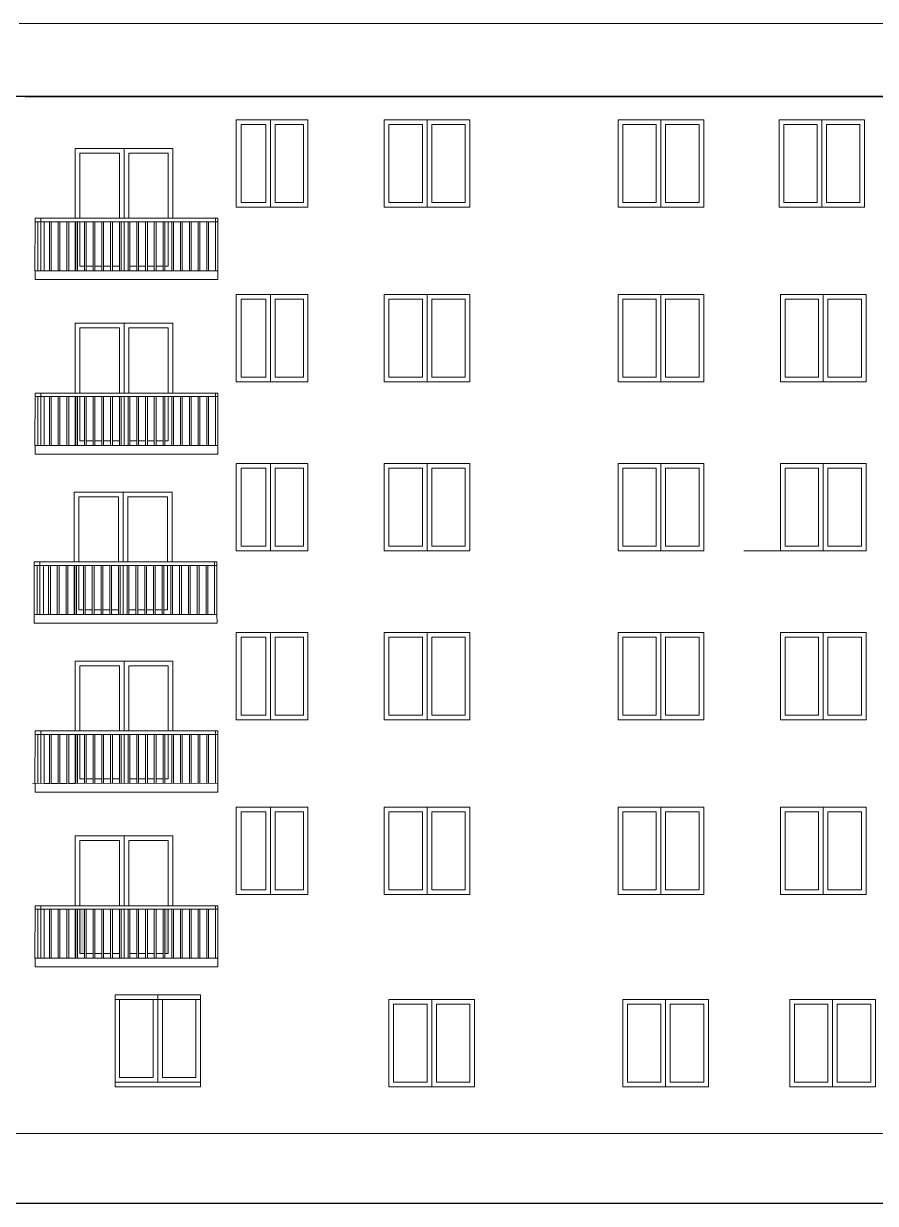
# Model space of a CAD drawing. Header units: millimetres. Extents: x -689206 to 4969298, y -1019800 to 703299.
# Drawn here: x 364237 to 378865, y -461668 to -441416 of the extents above; entities that cross this region are included whole.
import ezdxf

# ---------------------------------------------------------------- set-up
doc = ezdxf.new("R2010")
doc.units = ezdxf.units.MM
doc.layers.add('РАЗМЕРЫ', color=7, linetype='Continuous', lineweight=9)
doc.layers.add('фасад1', color=7, linetype='Continuous')

msp = doc.modelspace()

# ---------------------------------------------------------------- hatches: boundary and pattern name
at = {"layer": 'РАЗМЕРЫ', "lineweight": 30, "ltscale": 35, "true_color": 0xc7c8ca}
h = msp.add_hatch(color=9, dxfattribs=at)
h.dxf.hatch_style = 1
h.paths.add_polyline_path([(365282.3, -456618), (365202.3, -456617.9), (365202.3, -457377.8), (365282.3, -457377.8)])
h = msp.add_hatch(color=9, dxfattribs=at)
h.dxf.hatch_style = 1
h.paths.add_polyline_path([(366722.3, -456618.2), (366662.3, -456618.2), (366662.3, -457377.8), (366722.3, -457377.8)])

# ---------------------------------------------------------------- linework, layer by layer
at = {"layer": 'РАЗМЕРЫ', "lineweight": 5, "ltscale": 35}
msp.add_line((364160.6, -441416.1), (381935.8, -441416.1), dxfattribs=at)
at = {"layer": 'РАЗМЕРЫ', "lineweight": 30, "ltscale": 35}
for p, q in [((382395.8, -442667.8), (363753.8, -442667.8)), ((364263.8, -442667.8), (382395.8, -442667.8)), ((392845.8, -461667.8), (354523.8, -461667.8))]:
    msp.add_line(p, q, dxfattribs=at)
at = {"layer": 'РАЗМЕРЫ', "lineweight": 15, "ltscale": 35}
for p, q in [((367885.6, -443067.8), (367885.6, -444567.8)), ((369115.6, -443067.8), (367885.6, -443067.8)), ((367885.6, -443067.8), (367885.6, -444567.8)), ((369115.6, -443067.8), (367885.6, -443067.8)), ((369115.6, -443067.8), (367945.6, -443067.8)), ((369115.6, -443067.8), (367945.6, -443067.8)), ((369115.6, -443067.8), (367945.6, -443067.8)), ((369115.6, -443067.8), (367945.6, -443067.8)), ((368530.6, -443067.8), (368450.6, -443067.8)), ((368530.6, -443067.8), (368450.6, -443067.8)), ((368476.5, -444567.8), (368476.5, -443067.8)), ((368530.6, -443067.8), (368610.6, -443067.8)), ((368530.6, -443067.8), (368610.6, -443067.8)), ((369115.6, -444567.8), (369115.6, -443067.8)), ((369115.6, -444567.8), (369115.6, -443067.8)), ((369115.6, -443067.8), (369115.6, -444567.8)), ((369115.6, -444567.8), (369115.6, -443067.8)), ((369115.6, -444567.8), (369115.6, -443067.8)), ((369115.6, -443067.8), (369115.6, -444567.8)), ((370431.1, -443067.8), (370431.1, -444567.8)), ((370431.1, -443067.8), (371901.1, -443067.8)), ((370431.1, -443067.8), (370431.1, -444567.8)), ((371901.1, -443067.8), (370431.1, -443067.8)), ((370431.1, -443067.8), (370431.1, -444567.8)), ((371901.1, -443067.8), (370431.1, -443067.8)), ((371166.1, -444567.8), (371166.1, -443067.8)), ((371901.1, -443067.8), (371901.1, -444567.8)), ((371901.1, -443067.8), (371901.1, -444567.8)), ((371901.1, -443067.8), (371901.1, -444567.8)), ((374447.2, -443067.8), (374447.2, -444567.8)), ((375917.2, -443067.8), (374447.2, -443067.8)), ((374447.2, -443067.8), (374447.2, -444567.8)), ((375917.2, -443067.8), (374447.2, -443067.8)), ((374447.2, -443067.8), (374447.2, -444567.8)), ((375917.2, -443067.8), (374447.2, -443067.8)), ((375182.2, -444567.8), (375182.2, -443067.8)), ((375917.2, -444567.8), (375917.2, -443067.8)), ((375917.2, -443067.8), (375917.2, -444567.8)), ((375917.2, -443067.8), (375917.2, -444567.8)), ((377210.1, -443067.8), (377210.1, -444567.8)), ((378680.1, -443067.8), (377210.1, -443067.8)), ((377210.1, -443067.8), (377210.1, -444567.8)), ((378680.1, -443067.8), (377210.1, -443067.8)), ((377210.1, -443067.8), (377210.1, -444567.8)), ((378680.1, -443067.8), (377210.1, -443067.8)), ((377945.1, -444567.8), (377945.1, -443067.8)), ((378680.1, -444567.8), (378680.1, -443067.8)), ((378680.1, -443067.8), (378680.1, -444567.8)), ((378680.1, -443067.8), (378680.1, -444567.8)), ((368396.5, -443147.8), (367971.5, -443147.8)), ((367971.5, -443147.8), (367971.5, -444487.8)), ((368396.5, -443147.8), (368396.5, -444487.8)), ((369042.4, -443147.8), (368556.5, -443147.8)), ((368556.5, -443147.8), (368556.5, -444487.8)), ((369042.4, -444487.8), (369042.4, -443147.8)), ((370511.1, -444487.8), (370511.1, -443147.8)), ((370511.1, -443147.8), (371086.1, -443147.8)), ((371086.1, -443147.8), (371086.1, -444487.8)), ((371246.1, -443147.8), (371821.1, -443147.8)), ((371246.1, -444487.8), (371246.1, -443147.8)), ((371821.1, -443147.8), (371821.1, -444487.8)), ((374527.2, -444487.8), (374527.2, -443147.8)), ((374527.2, -443147.8), (375102.2, -443147.8)), ((375102.2, -443147.8), (375102.2, -444487.8)), ((375262.2, -443147.8), (375837.2, -443147.8)), ((375262.2, -444487.8), (375262.2, -443147.8)), ((375837.2, -443147.8), (375837.2, -444487.8)), ((377290.1, -444487.8), (377290.1, -443147.8)), ((377290.1, -443147.8), (377865.1, -443147.8)), ((377865.1, -443147.8), (377865.1, -444487.8)), ((378025.1, -443147.8), (378600.1, -443147.8)), ((378025.1, -444487.8), (378025.1, -443147.8)), ((378600.1, -443147.8), (378600.1, -444487.8)), ((367971.5, -444487.8), (368396.5, -444487.8)), ((368556.5, -444487.8), (369042.4, -444487.8)), ((371086.1, -444487.8), (370511.1, -444487.8)), ((371821.1, -444487.8), (371246.1, -444487.8)), ((375102.2, -444487.8), (374527.2, -444487.8)), ((375837.2, -444487.8), (375262.2, -444487.8)), ((377865.1, -444487.8), (377290.1, -444487.8)), ((378600.1, -444487.8), (378025.1, -444487.8)), ((367885.6, -444567.8), (369115.6, -444567.8)), ((367885.6, -444567.8), (369115.6, -444567.8)), ((367945.6, -444567.8), (369115.6, -444567.8)), ((369115.6, -444567.8), (367945.6, -444567.8)), ((367945.6, -444567.8), (369115.6, -444567.8)), ((369115.6, -444567.8), (367945.6, -444567.8)), ((371901.1, -444567.8), (370431.1, -444567.8)), ((371901.1, -444567.8), (370431.1, -444567.8)), ((371901.1, -444567.8), (370431.1, -444567.8)), ((370431.1, -444567.8), (370511.1, -444567.8)), ((374447.2, -444567.8), (375917.2, -444567.8)), ((375917.2, -444567.8), (374447.2, -444567.8)), ((375917.2, -444567.8), (374447.2, -444567.8)), ((374447.2, -444567.8), (374527.2, -444567.8)), ((377210.1, -444567.8), (378680.1, -444567.8)), ((378680.1, -444567.8), (377210.1, -444567.8)), ((378680.1, -444567.8), (377210.1, -444567.8)), ((377210.1, -444567.8), (377290.1, -444567.8)), ((364433.3, -444757.8), (364432.9, -445657.8)), ((364592.3, -444817.8), (364433.3, -444817.8)), ((364484.1, -444817.8), (364483.7, -445657.9)), ((367573.3, -444757.9), (367572.9, -445659.2)), ((367885.6, -446067.8), (367885.6, -447567.8)), ((369115.6, -446067.8), (367885.6, -446067.8)), ((367885.6, -446067.8), (367885.6, -447567.8)), ((369115.6, -446067.8), (367885.6, -446067.8)), ((369115.6, -446067.8), (367945.6, -446067.8)), ((369115.6, -446067.8), (367945.6, -446067.8)), ((369115.6, -446067.8), (367945.6, -446067.8)), ((369115.6, -446067.8), (367945.6, -446067.8)), ((368530.6, -446067.8), (368450.6, -446067.8)), ((368530.6, -446067.8), (368450.6, -446067.8)), ((368476.5, -447567.8), (368476.5, -446067.8)), ((368530.6, -446067.8), (368610.6, -446067.8)), ((368530.6, -446067.8), (368610.6, -446067.8)), ((369115.6, -447567.8), (369115.6, -446067.8)), ((369115.6, -447567.8), (369115.6, -446067.8)), ((369115.6, -446067.8), (369115.6, -447567.8)), ((369115.6, -447567.8), (369115.6, -446067.8)), ((369115.6, -447567.8), (369115.6, -446067.8)), ((369115.6, -446067.8), (369115.6, -447567.8)), ((370431.1, -446067.8), (370431.1, -447567.8)), ((370431.1, -446067.8), (371901.1, -446067.8)), ((370431.1, -446067.8), (370431.1, -447567.8)), ((371901.1, -446067.8), (370431.1, -446067.8)), ((370431.1, -446067.8), (370431.1, -447567.8)), ((371901.1, -446067.8), (370431.1, -446067.8)), ((371166.1, -447567.8), (371166.1, -446067.8)), ((371901.1, -446067.8), (371901.1, -447567.8)), ((371901.1, -446067.8), (371901.1, -447567.8)), ((371901.1, -446067.8), (371901.1, -447567.8)), ((374447.2, -446067.8), (374447.2, -447567.8)), ((375917.2, -446067.8), (374447.2, -446067.8)), ((374447.2, -446067.8), (374447.2, -447567.8)), ((375917.2, -446067.8), (374447.2, -446067.8)), ((374447.2, -446067.8), (374447.2, -447567.8)), ((375917.2, -446067.8), (374447.2, -446067.8)), ((375182.2, -447567.8), (375182.2, -446067.8)), ((375917.2, -447567.8), (375917.2, -446067.8)), ((375917.2, -446067.8), (375917.2, -447567.8)), ((375917.2, -446067.8), (375917.2, -447567.8)), ((377233.2, -446067.8), (377233.2, -447567.8)), ((378703.2, -446067.8), (377233.2, -446067.8)), ((377233.2, -446067.8), (377233.2, -447567.8)), ((378703.2, -446067.8), (377233.2, -446067.8)), ((377233.2, -446067.8), (377233.2, -447567.8)), ((378703.2, -446067.8), (377233.2, -446067.8)), ((377968.2, -447567.8), (377968.2, -446067.8)), ((378703.2, -447567.8), (378703.2, -446067.8)), ((378703.2, -446067.8), (378703.2, -447567.8)), ((378703.2, -446067.8), (378703.2, -447567.8)), ((368396.5, -446147.8), (367971.5, -446147.8)), ((367971.5, -446147.8), (367971.5, -447487.8)), ((368396.5, -446147.8), (368396.5, -447487.8)), ((369042.4, -446147.8), (368556.5, -446147.8)), ((368556.5, -446147.8), (368556.5, -447487.8)), ((369042.4, -447487.8), (369042.4, -446147.8)), ((370511.1, -447487.8), (370511.1, -446147.8)), ((370511.1, -446147.8), (371086.1, -446147.8)), ((371086.1, -446147.8), (371086.1, -447487.8)), ((371246.1, -446147.8), (371821.1, -446147.8)), ((371246.1, -447487.8), (371246.1, -446147.8)), ((371821.1, -446147.8), (371821.1, -447487.8)), ((374527.2, -447487.8), (374527.2, -446147.8)), ((374527.2, -446147.8), (375102.2, -446147.8)), ((375102.2, -446147.8), (375102.2, -447487.8)), ((375262.2, -446147.8), (375837.2, -446147.8)), ((375262.2, -447487.8), (375262.2, -446147.8)), ((375837.2, -446147.8), (375837.2, -447487.8)), ((377313.2, -447487.8), (377313.2, -446147.8)), ((377313.2, -446147.8), (377888.2, -446147.8)), ((377888.2, -446147.8), (377888.2, -447487.8)), ((378048.2, -446147.8), (378623.2, -446147.8)), ((378048.2, -447487.8), (378048.2, -446147.8)), ((378623.2, -446147.8), (378623.2, -447487.8)), ((367971.5, -447487.8), (368396.5, -447487.8)), ((368556.5, -447487.8), (369042.4, -447487.8)), ((371086.1, -447487.8), (370511.1, -447487.8)), ((371821.1, -447487.8), (371246.1, -447487.8)), ((375102.2, -447487.8), (374527.2, -447487.8)), ((375837.2, -447487.8), (375262.2, -447487.8)), ((377888.2, -447487.8), (377313.2, -447487.8)), ((378623.2, -447487.8), (378048.2, -447487.8)), ((364433.3, -447757.8), (364432.9, -448657.8)), ((367573.3, -447757.9), (367572.9, -448659.2)), ((367885.6, -447567.8), (369115.6, -447567.8)), ((367885.6, -447567.8), (369115.6, -447567.8)), ((367945.6, -447567.8), (369115.6, -447567.8)), ((369115.6, -447567.8), (367945.6, -447567.8)), ((367945.6, -447567.8), (369115.6, -447567.8)), ((369115.6, -447567.8), (367945.6, -447567.8)), ((371901.1, -447567.8), (370431.1, -447567.8)), ((371901.1, -447567.8), (370431.1, -447567.8)), ((371901.1, -447567.8), (370431.1, -447567.8)), ((370431.1, -447567.8), (370511.1, -447567.8)), ((374447.2, -447567.8), (375917.2, -447567.8)), ((375917.2, -447567.8), (374447.2, -447567.8)), ((375917.2, -447567.8), (374447.2, -447567.8)), ((374447.2, -447567.8), (374527.2, -447567.8)), ((377233.2, -447567.8), (378703.2, -447567.8)), ((378703.2, -447567.8), (377233.2, -447567.8)), ((378703.2, -447567.8), (377233.2, -447567.8)), ((377233.2, -447567.8), (377313.2, -447567.8)), ((364592.3, -447817.8), (364433.3, -447817.8)), ((364484.1, -447817.8), (364483.7, -448657.9)), ((367885.6, -448967.8), (367885.6, -450467.8)), ((369115.6, -448967.8), (367885.6, -448967.8)), ((367885.6, -448967.8), (367885.6, -450467.8)), ((369115.6, -448967.8), (367885.6, -448967.8)), ((369115.6, -448967.8), (367945.6, -448967.8)), ((369115.6, -448967.8), (367945.6, -448967.8)), ((369115.6, -448967.8), (367945.6, -448967.8)), ((369115.6, -448967.8), (367945.6, -448967.8)), ((368530.6, -448967.8), (368450.6, -448967.8)), ((368530.6, -448967.8), (368450.6, -448967.8)), ((368476.5, -450467.8), (368476.5, -448967.8)), ((368530.6, -448967.8), (368610.6, -448967.8)), ((368530.6, -448967.8), (368610.6, -448967.8)), ((369115.6, -450467.8), (369115.6, -448967.8)), ((369115.6, -450467.8), (369115.6, -448967.8)), ((369115.6, -448967.8), (369115.6, -450467.8)), ((369115.6, -450467.8), (369115.6, -448967.8)), ((369115.6, -450467.8), (369115.6, -448967.8)), ((369115.6, -448967.8), (369115.6, -450467.8)), ((370431.1, -448967.8), (370431.1, -450467.8)), ((370431.1, -448967.8), (371901.1, -448967.8)), ((370431.1, -448967.8), (370431.1, -450467.8)), ((371901.1, -448967.8), (370431.1, -448967.8)), ((370431.1, -448967.8), (370431.1, -450467.8)), ((371901.1, -448967.8), (370431.1, -448967.8)), ((371166.1, -450467.8), (371166.1, -448967.8)), ((371901.1, -448967.8), (371901.1, -450467.8)), ((371901.1, -448967.8), (371901.1, -450467.8)), ((371901.1, -448967.8), (371901.1, -450467.8)), ((374447.2, -448967.8), (374447.2, -450467.8)), ((375917.2, -448967.8), (374447.2, -448967.8)), ((374447.2, -448967.8), (374447.2, -450467.8)), ((375917.2, -448967.8), (374447.2, -448967.8)), ((374447.2, -448967.8), (374447.2, -450467.8)), ((375917.2, -448967.8), (374447.2, -448967.8)), ((375182.2, -450467.8), (375182.2, -448967.8)), ((375917.2, -450467.8), (375917.2, -448967.8)), ((375917.2, -448967.8), (375917.2, -450467.8)), ((375917.2, -448967.8), (375917.2, -450467.8)), ((377233.2, -448967.8), (377233.2, -450467.8)), ((378703.2, -448967.8), (377233.2, -448967.8)), ((377233.2, -448967.8), (377233.2, -450467.8)), ((378703.2, -448967.8), (377233.2, -448967.8)), ((377233.2, -448967.8), (377233.2, -450467.8)), ((378703.2, -448967.8), (377233.2, -448967.8)), ((377968.2, -450467.8), (377968.2, -448967.8)), ((378703.2, -450467.8), (378703.2, -448967.8)), ((378703.2, -448967.8), (378703.2, -450467.8)), ((378703.2, -448967.8), (378703.2, -450467.8)), ((368396.5, -449047.8), (367971.5, -449047.8)), ((367971.5, -449047.8), (367971.5, -450387.8)), ((368396.5, -449047.8), (368396.5, -450387.8)), ((369042.4, -449047.8), (368556.5, -449047.8)), ((368556.5, -449047.8), (368556.5, -450387.8)), ((369042.4, -450387.8), (369042.4, -449047.8)), ((370511.1, -450387.8), (370511.1, -449047.8)), ((370511.1, -449047.8), (371086.1, -449047.8)), ((371086.1, -449047.8), (371086.1, -450387.8)), ((371246.1, -449047.8), (371821.1, -449047.8)), ((371246.1, -450387.8), (371246.1, -449047.8)), ((371821.1, -449047.8), (371821.1, -450387.8)), ((374527.2, -450387.8), (374527.2, -449047.8)), ((374527.2, -449047.8), (375102.2, -449047.8)), ((375102.2, -449047.8), (375102.2, -450387.8)), ((375262.2, -449047.8), (375837.2, -449047.8)), ((375262.2, -450387.8), (375262.2, -449047.8)), ((375837.2, -449047.8), (375837.2, -450387.8)), ((377313.2, -450387.8), (377313.2, -449047.8)), ((377313.2, -449047.8), (377888.2, -449047.8)), ((377888.2, -449047.8), (377888.2, -450387.8)), ((378048.2, -449047.8), (378623.2, -449047.8)), ((378048.2, -450387.8), (378048.2, -449047.8)), ((378623.2, -449047.8), (378623.2, -450387.8)), ((367971.5, -450387.8), (368396.5, -450387.8)), ((368556.5, -450387.8), (369042.4, -450387.8)), ((371086.1, -450387.8), (370511.1, -450387.8)), ((371821.1, -450387.8), (371246.1, -450387.8)), ((375102.2, -450387.8), (374527.2, -450387.8)), ((375837.2, -450387.8), (375262.2, -450387.8)), ((377888.2, -450387.8), (377313.2, -450387.8)), ((378623.2, -450387.8), (378048.2, -450387.8)), ((367885.6, -450467.8), (369115.6, -450467.8)), ((367885.6, -450467.8), (369115.6, -450467.8)), ((367945.6, -450467.8), (369115.6, -450467.8)), ((369115.6, -450467.8), (367945.6, -450467.8)), ((367945.6, -450467.8), (369115.6, -450467.8)), ((369115.6, -450467.8), (367945.6, -450467.8)), ((371901.1, -450467.8), (370431.1, -450467.8)), ((371901.1, -450467.8), (370431.1, -450467.8)), ((371901.1, -450467.8), (370431.1, -450467.8)), ((370431.1, -450467.8), (370511.1, -450467.8)), ((374447.2, -450467.8), (375917.2, -450467.8)), ((375917.2, -450467.8), (374447.2, -450467.8)), ((375917.2, -450467.8), (374447.2, -450467.8)), ((374447.2, -450467.8), (374527.2, -450467.8)), ((377233.2, -450467.8), (378703.2, -450467.8)), ((378703.2, -450467.8), (377233.2, -450467.8)), ((378703.2, -450467.8), (377233.2, -450467.8)), ((377233.2, -450467.8), (377313.2, -450467.8)), ((364417.6, -450657.8), (364417.2, -451557.8)), ((364576.6, -450717.8), (364417.6, -450717.8)), ((364468.4, -450717.8), (364468.1, -451557.9)), ((367557.6, -450657.9), (367557.2, -451559.2)), ((367885.6, -451867.8), (367885.6, -453367.8)), ((369115.6, -451867.8), (367885.6, -451867.8)), ((367885.6, -451867.8), (367885.6, -453367.8)), ((369115.6, -451867.8), (367885.6, -451867.8)), ((369115.6, -451867.8), (367945.6, -451867.8)), ((369115.6, -451867.8), (367945.6, -451867.8)), ((369115.6, -451867.8), (367945.6, -451867.8)), ((369115.6, -451867.8), (367945.6, -451867.8)), ((368396.5, -451947.8), (367971.5, -451947.8)), ((367971.5, -451947.8), (367971.5, -453287.8)), ((368396.5, -451947.8), (368396.5, -453287.8)), ((368530.6, -451867.8), (368450.6, -451867.8)), ((368530.6, -451867.8), (368450.6, -451867.8)), ((368476.5, -453367.8), (368476.5, -451867.8)), ((368530.6, -451867.8), (368610.6, -451867.8)), ((368530.6, -451867.8), (368610.6, -451867.8)), ((369042.4, -451947.8), (368556.5, -451947.8)), ((368556.5, -451947.8), (368556.5, -453287.8)), ((369042.4, -453287.8), (369042.4, -451947.8)), ((369115.6, -453367.8), (369115.6, -451867.8)), ((369115.6, -453367.8), (369115.6, -451867.8)), ((369115.6, -451867.8), (369115.6, -453367.8)), ((369115.6, -453367.8), (369115.6, -451867.8)), ((369115.6, -453367.8), (369115.6, -451867.8)), ((369115.6, -451867.8), (369115.6, -453367.8)), ((370431.1, -451867.8), (370431.1, -453367.8)), ((370431.1, -451867.8), (371901.1, -451867.8)), ((370431.1, -451867.8), (370431.1, -453367.8)), ((371901.1, -451867.8), (370431.1, -451867.8)), ((370431.1, -451867.8), (370431.1, -453367.8)), ((371901.1, -451867.8), (370431.1, -451867.8)), ((370511.1, -453287.8), (370511.1, -451947.8)), ((370511.1, -451947.8), (371086.1, -451947.8)), ((371086.1, -451947.8), (371086.1, -453287.8)), ((371166.1, -453367.8), (371166.1, -451867.8)), ((371246.1, -451947.8), (371821.1, -451947.8)), ((371246.1, -453287.8), (371246.1, -451947.8)), ((371821.1, -451947.8), (371821.1, -453287.8)), ((371901.1, -451867.8), (371901.1, -453367.8)), ((371901.1, -451867.8), (371901.1, -453367.8)), ((371901.1, -451867.8), (371901.1, -453367.8)), ((374447.2, -451867.8), (374447.2, -453367.8)), ((375917.2, -451867.8), (374447.2, -451867.8)), ((374447.2, -451867.8), (374447.2, -453367.8)), ((375917.2, -451867.8), (374447.2, -451867.8)), ((374447.2, -451867.8), (374447.2, -453367.8)), ((375917.2, -451867.8), (374447.2, -451867.8)), ((374527.2, -453287.8), (374527.2, -451947.8)), ((374527.2, -451947.8), (375102.2, -451947.8)), ((375102.2, -451947.8), (375102.2, -453287.8)), ((375182.2, -453367.8), (375182.2, -451867.8)), ((375262.2, -451947.8), (375837.2, -451947.8)), ((375262.2, -453287.8), (375262.2, -451947.8)), ((375837.2, -451947.8), (375837.2, -453287.8)), ((375917.2, -453367.8), (375917.2, -451867.8)), ((375917.2, -451867.8), (375917.2, -453367.8)), ((375917.2, -451867.8), (375917.2, -453367.8)), ((377233.2, -451867.8), (377233.2, -453367.8)), ((378703.2, -451867.8), (377233.2, -451867.8)), ((377233.2, -451867.8), (377233.2, -453367.8)), ((378703.2, -451867.8), (377233.2, -451867.8)), ((377233.2, -451867.8), (377233.2, -453367.8)), ((378703.2, -451867.8), (377233.2, -451867.8)), ((377313.2, -453287.8), (377313.2, -451947.8)), ((377313.2, -451947.8), (377888.2, -451947.8)), ((377888.2, -451947.8), (377888.2, -453287.8)), ((377968.2, -453367.8), (377968.2, -451867.8)), ((378048.2, -451947.8), (378623.2, -451947.8)), ((378048.2, -453287.8), (378048.2, -451947.8)), ((378623.2, -451947.8), (378623.2, -453287.8)), ((378703.2, -453367.8), (378703.2, -451867.8)), ((378703.2, -451867.8), (378703.2, -453367.8)), ((378703.2, -451867.8), (378703.2, -453367.8)), ((367885.6, -453367.8), (369115.6, -453367.8)), ((367885.6, -453367.8), (369115.6, -453367.8)), ((367945.6, -453367.8), (369115.6, -453367.8)), ((369115.6, -453367.8), (367945.6, -453367.8)), ((367945.6, -453367.8), (369115.6, -453367.8)), ((369115.6, -453367.8), (367945.6, -453367.8)), ((367971.5, -453287.8), (368396.5, -453287.8)), ((368556.5, -453287.8), (369042.4, -453287.8)), ((371901.1, -453367.8), (370431.1, -453367.8)), ((371901.1, -453367.8), (370431.1, -453367.8)), ((371901.1, -453367.8), (370431.1, -453367.8)), ((370431.1, -453367.8), (370511.1, -453367.8)), ((371086.1, -453287.8), (370511.1, -453287.8)), ((371821.1, -453287.8), (371246.1, -453287.8)), ((374447.2, -453367.8), (375917.2, -453367.8)), ((375917.2, -453367.8), (374447.2, -453367.8)), ((375917.2, -453367.8), (374447.2, -453367.8)), ((374447.2, -453367.8), (374527.2, -453367.8)), ((375102.2, -453287.8), (374527.2, -453287.8)), ((375837.2, -453287.8), (375262.2, -453287.8)), ((377233.2, -453367.8), (378703.2, -453367.8)), ((378703.2, -453367.8), (377233.2, -453367.8)), ((378703.2, -453367.8), (377233.2, -453367.8)), ((377233.2, -453367.8), (377313.2, -453367.8)), ((377888.2, -453287.8), (377313.2, -453287.8)), ((378623.2, -453287.8), (378048.2, -453287.8)), ((364433.3, -453557.8), (364432.9, -454457.8)), ((364592.3, -453617.8), (364433.3, -453617.8)), ((364484.1, -453617.8), (364483.7, -454457.9)), ((367573.3, -453557.9), (367572.9, -454459.2)), ((367885.6, -454867.8), (367885.6, -456367.8)), ((369115.6, -454867.8), (367885.6, -454867.8)), ((369115.6, -454867.8), (367945.6, -454867.8)), ((369115.6, -454867.8), (367945.6, -454867.8)), ((368396.5, -454947.8), (367971.5, -454947.8)), ((367971.5, -454947.8), (367971.5, -456287.8)), ((368396.5, -454947.8), (368396.5, -456287.8)), ((368530.6, -454867.8), (368450.6, -454867.8)), ((368476.5, -456367.8), (368476.5, -454867.8)), ((368530.6, -454867.8), (368610.6, -454867.8)), ((369042.4, -454947.8), (368556.5, -454947.8)), ((368556.5, -454947.8), (368556.5, -456287.8)), ((369042.4, -456287.8), (369042.4, -454947.8)), ((369115.6, -456367.8), (369115.6, -454867.8)), ((369115.6, -456367.8), (369115.6, -454867.8)), ((369115.6, -454867.8), (369115.6, -456367.8)), ((370431.1, -454867.8), (370431.1, -456367.8)), ((370431.1, -454867.8), (371901.1, -454867.8)), ((370431.1, -454867.8), (370431.1, -456367.8)), ((371901.1, -454867.8), (370431.1, -454867.8)), ((370431.1, -454867.8), (370431.1, -456367.8)), ((371901.1, -454867.8), (370431.1, -454867.8)), ((370511.1, -456287.8), (370511.1, -454947.8)), ((370511.1, -454947.8), (371086.1, -454947.8)), ((371086.1, -454947.8), (371086.1, -456287.8)), ((371166.1, -456367.8), (371166.1, -454867.8)), ((371246.1, -454947.8), (371821.1, -454947.8)), ((371246.1, -456287.8), (371246.1, -454947.8)), ((371821.1, -454947.8), (371821.1, -456287.8)), ((371901.1, -454867.8), (371901.1, -456367.8)), ((371901.1, -454867.8), (371901.1, -456367.8)), ((371901.1, -454867.8), (371901.1, -456367.8)), ((374447.2, -454867.8), (374447.2, -456367.8)), ((375917.2, -454867.8), (374447.2, -454867.8)), ((374447.2, -454867.8), (374447.2, -456367.8)), ((375917.2, -454867.8), (374447.2, -454867.8)), ((374447.2, -454867.8), (374447.2, -456367.8)), ((375917.2, -454867.8), (374447.2, -454867.8)), ((374527.2, -456287.8), (374527.2, -454947.8)), ((374527.2, -454947.8), (375102.2, -454947.8)), ((375102.2, -454947.8), (375102.2, -456287.8)), ((375182.2, -456367.8), (375182.2, -454867.8)), ((375262.2, -454947.8), (375837.2, -454947.8)), ((375262.2, -456287.8), (375262.2, -454947.8)), ((375837.2, -454947.8), (375837.2, -456287.8)), ((375917.2, -456367.8), (375917.2, -454867.8)), ((375917.2, -454867.8), (375917.2, -456367.8)), ((375917.2, -454867.8), (375917.2, -456367.8)), ((377233.2, -454867.8), (377233.2, -456367.8)), ((378703.2, -454867.8), (377233.2, -454867.8)), ((377233.2, -454867.8), (377233.2, -456367.8)), ((378703.2, -454867.8), (377233.2, -454867.8)), ((377233.2, -454867.8), (377233.2, -456367.8)), ((378703.2, -454867.8), (377233.2, -454867.8)), ((377313.2, -456287.8), (377313.2, -454947.8)), ((377313.2, -454947.8), (377888.2, -454947.8)), ((377888.2, -454947.8), (377888.2, -456287.8)), ((377968.2, -456367.8), (377968.2, -454867.8)), ((378048.2, -454947.8), (378623.2, -454947.8)), ((378048.2, -456287.8), (378048.2, -454947.8)), ((378623.2, -454947.8), (378623.2, -456287.8)), ((378703.2, -456367.8), (378703.2, -454867.8)), ((378703.2, -454867.8), (378703.2, -456367.8)), ((378703.2, -454867.8), (378703.2, -456367.8)), ((367885.6, -456367.8), (369115.6, -456367.8)), ((367945.6, -456367.8), (369115.6, -456367.8)), ((369115.6, -456367.8), (367945.6, -456367.8)), ((367971.5, -456287.8), (368396.5, -456287.8)), ((368556.5, -456287.8), (369042.4, -456287.8)), ((371901.1, -456367.8), (370431.1, -456367.8)), ((371901.1, -456367.8), (370431.1, -456367.8)), ((371901.1, -456367.8), (370431.1, -456367.8)), ((370431.1, -456367.8), (370511.1, -456367.8)), ((371086.1, -456287.8), (370511.1, -456287.8)), ((371821.1, -456287.8), (371246.1, -456287.8)), ((374447.2, -456367.8), (375917.2, -456367.8)), ((375917.2, -456367.8), (374447.2, -456367.8)), ((375917.2, -456367.8), (374447.2, -456367.8)), ((374447.2, -456367.8), (374527.2, -456367.8)), ((375102.2, -456287.8), (374527.2, -456287.8)), ((375837.2, -456287.8), (375262.2, -456287.8)), ((377233.2, -456367.8), (378703.2, -456367.8)), ((378703.2, -456367.8), (377233.2, -456367.8)), ((378703.2, -456367.8), (377233.2, -456367.8)), ((377233.2, -456367.8), (377313.2, -456367.8)), ((377888.2, -456287.8), (377313.2, -456287.8)), ((378623.2, -456287.8), (378048.2, -456287.8)), ((364433.3, -456557.8), (364432.9, -457457.8)), ((364592.3, -456617.8), (364433.3, -456617.8)), ((364484.1, -456617.8), (364483.7, -457457.9)), ((367573.3, -456557.9), (367572.9, -457459.2)), ((365807, -458087.8), (365807, -459587.8)), ((367277, -458087.8), (365807, -458087.8)), ((365807, -458087.8), (365807, -459587.8)), ((367277, -458087.8), (365807, -458087.8)), ((366542, -459587.8), (366542, -458087.8)), ((367277, -458087.8), (367277, -459587.8)), ((367277, -458087.8), (367277, -459587.8)), ((365807, -458167.8), (365807, -459667.8)), ((365807, -458167.8), (367277, -458167.8)), ((365887, -459507.8), (365887, -458167.8)), ((365887, -458167.8), (366462, -458167.8)), ((366462, -458167.8), (366462, -459507.8)), ((366622, -458167.8), (367197, -458167.8)), ((366622, -459507.8), (366622, -458167.8)), ((367197, -458167.8), (367197, -459507.8)), ((367277, -458167.8), (367277, -459667.8)), ((370510.7, -458167.8), (370510.7, -459667.8)), ((370510.7, -458167.8), (371980.7, -458167.8)), ((370510.7, -458167.8), (370510.7, -459667.8)), ((371980.7, -458167.8), (370510.7, -458167.8)), ((370510.7, -458167.8), (370510.7, -459667.8)), ((371980.7, -458167.8), (370510.7, -458167.8)), ((370590.7, -459587.8), (370590.7, -458247.8)), ((370590.7, -458247.8), (371165.7, -458247.8)), ((371165.7, -458247.8), (371165.7, -459587.8)), ((371245.7, -459667.8), (371245.7, -458167.8)), ((371325.7, -458247.8), (371900.7, -458247.8)), ((371325.7, -459587.8), (371325.7, -458247.8)), ((371900.7, -458247.8), (371900.7, -459587.8)), ((371980.7, -458167.8), (371980.7, -459667.8)), ((371980.7, -458167.8), (371980.7, -459667.8)), ((371980.7, -458167.8), (371980.7, -459667.8)), ((374526.8, -458167.8), (374526.8, -459667.8)), ((375996.8, -458167.8), (374526.8, -458167.8)), ((374526.8, -458167.8), (374526.8, -459667.8)), ((375996.8, -458167.8), (374526.8, -458167.8)), ((374526.8, -458167.8), (374526.8, -459667.8)), ((375996.8, -458167.8), (374526.8, -458167.8)), ((374606.8, -459587.8), (374606.8, -458247.8)), ((374606.8, -458247.8), (375181.8, -458247.8)), ((375181.8, -458247.8), (375181.8, -459587.8)), ((375261.8, -459667.8), (375261.8, -458167.8)), ((375341.8, -458247.8), (375916.8, -458247.8)), ((375341.8, -459587.8), (375341.8, -458247.8)), ((375916.8, -458247.8), (375916.8, -459587.8)), ((375996.8, -459667.8), (375996.8, -458167.8)), ((375996.8, -458167.8), (375996.8, -459667.8)), ((375996.8, -458167.8), (375996.8, -459667.8)), ((377393.6, -458167.8), (377393.6, -459667.8)), ((378863.6, -458167.8), (377393.6, -458167.8)), ((377393.6, -458167.8), (377393.6, -459667.8)), ((378863.6, -458167.8), (377393.6, -458167.8)), ((377393.6, -458167.8), (377393.6, -459667.8)), ((378863.6, -458167.8), (377393.6, -458167.8)), ((377473.6, -459587.8), (377473.6, -458247.8)), ((377473.6, -458247.8), (378048.6, -458247.8)), ((378048.6, -458247.8), (378048.6, -459587.8)), ((378128.6, -459667.8), (378128.6, -458167.8)), ((378208.6, -458247.8), (378783.6, -458247.8)), ((378208.6, -459587.8), (378208.6, -458247.8)), ((378783.6, -458247.8), (378783.6, -459587.8)), ((378863.6, -459667.8), (378863.6, -458167.8)), ((378863.6, -458167.8), (378863.6, -459667.8)), ((378863.6, -458167.8), (378863.6, -459667.8)), ((366462, -459507.8), (365887, -459507.8)), ((367197, -459507.8), (366622, -459507.8)), ((367277, -459587.8), (365807, -459587.8)), ((367277, -459587.8), (365807, -459587.8)), ((365807, -459587.8), (365887, -459587.8)), ((367277, -459667.8), (365807, -459667.8)), ((371980.7, -459667.8), (370510.7, -459667.8)), ((371980.7, -459667.8), (370510.7, -459667.8)), ((371980.7, -459667.8), (370510.7, -459667.8)), ((370510.7, -459667.8), (370590.7, -459667.8)), ((371165.7, -459587.8), (370590.7, -459587.8)), ((371900.7, -459587.8), (371325.7, -459587.8)), ((374526.8, -459667.8), (375996.8, -459667.8)), ((375996.8, -459667.8), (374526.8, -459667.8)), ((375996.8, -459667.8), (374526.8, -459667.8)), ((374526.8, -459667.8), (374606.8, -459667.8)), ((375181.8, -459587.8), (374606.8, -459587.8)), ((375916.8, -459587.8), (375341.8, -459587.8)), ((377393.6, -459667.8), (378863.6, -459667.8)), ((378863.6, -459667.8), (377393.6, -459667.8)), ((378863.6, -459667.8), (377393.6, -459667.8)), ((377393.6, -459667.8), (377473.6, -459667.8)), ((378048.6, -459587.8), (377473.6, -459587.8)), ((378783.6, -459587.8), (378208.6, -459587.8))]:
    msp.add_line(p, q, dxfattribs=at)
at = {"layer": 'РАЗМЕРЫ', "color": 254, "lineweight": 0, "ltscale": 35, "true_color": 0xe6e6e6}
for p, q in [((377233.2, -450467.8), (376604.2, -450467.8)), ((368476.5, -454867.8), (368476.5, -456367.8)), ((369115.6, -454867.8), (368476.5, -454867.8)), ((369115.6, -456367.8), (369115.6, -454867.8)), ((368476.5, -456367.8), (369115.6, -456367.8))]:
    msp.add_line(p, q, dxfattribs=at)
at = {"layer": 'РАЗМЕРЫ', "lineweight": 18, "ltscale": 35}
msp.add_line((381885.8, -460467.8), (354523.8, -460467.8), dxfattribs=at)
at = {"layer": 'фасад1', "color": 7, "lineweight": 15}
for p, q in [((367573.3, -444757.9), (364433.3, -444757.8)), ((364532.3, -444757.8), (364532.3, -445657.8)), ((367573.3, -444818.3), (364592.3, -444817.8)), ((365132.3, -444817.8), (365132.3, -445657.8)), ((365162.3, -444817.8), (365162.3, -445657.8)), ((365282.3, -444817.8), (365282.3, -445657.8)), ((365312.3, -444817.8), (365312.3, -445657.8)), ((365432.3, -444817.8), (365432.3, -445657.8)), ((365462.3, -444817.8), (365462.3, -445657.8)), ((365582.3, -444817.8), (365582.3, -445657.8)), ((365612.3, -444817.8), (365612.3, -445657.8)), ((365732.3, -444817.8), (365732.3, -445657.8)), ((365762.3, -444817.8), (365762.3, -445657.8)), ((365882.3, -444817.8), (365882.3, -445657.8)), ((365912.3, -444817.8), (365912.3, -445657.8)), ((366032.3, -444817.8), (366032.3, -445657.8)), ((366062.3, -444817.8), (366062.3, -445657.8)), ((366182.3, -444817.8), (366182.3, -445657.8)), ((366212.3, -444817.8), (366212.3, -445657.8)), ((366332.3, -444817.8), (366332.3, -445657.8)), ((366362.3, -444817.8), (366362.3, -445657.8)), ((366482.3, -444817.8), (366482.3, -445657.8)), ((366512.3, -444817.8), (366512.3, -445657.8)), ((366632.3, -444817.8), (366632.3, -445657.8)), ((366662.3, -444817.8), (366662.3, -445657.8)), ((366782.3, -444817.8), (366782.3, -445657.8)), ((366812.3, -444817.8), (366812.3, -445657.8)), ((366932.3, -444817.8), (366932.3, -445657.8)), ((366962.3, -444817.8), (366962.3, -445657.8)), ((367085.3, -444818.2), (367085.3, -445658.2)), ((367115.3, -444818.2), (367115.3, -445658.2)), ((367235.3, -444818.2), (367235.3, -445658.2)), ((367265.3, -444818.2), (367265.3, -445658.2)), ((367385.3, -444818.2), (367385.3, -445658.2)), ((367415.3, -444818.2), (367415.3, -445658.2)), ((367532.3, -445657.8), (367532.3, -444757.8)), ((365282.3, -445577.8), (365202.3, -445577.8)), ((365432.3, -445577.8), (365312.3, -445577.8)), ((365582.3, -445577.8), (365462.3, -445577.8)), ((365732.3, -445577.8), (365612.3, -445577.8)), ((365882.3, -445577.8), (365762.3, -445577.8)), ((366182.3, -445577.8), (366062.3, -445577.8)), ((366332.3, -445577.8), (366212.3, -445577.8)), ((366482.3, -445577.8), (366362.3, -445577.8)), ((366632.3, -445577.8), (366512.3, -445577.8)), ((366722.3, -445577.8), (366662.3, -445577.8)), ((367573.3, -447757.9), (364433.3, -447757.8)), ((364532.3, -447757.8), (364532.3, -448657.8)), ((367532.3, -448657.8), (367532.3, -447757.8)), ((367573.3, -447818.3), (364592.3, -447817.8)), ((365132.3, -447817.8), (365132.3, -448657.8)), ((365162.3, -447817.8), (365162.3, -448657.8)), ((365282.3, -447817.8), (365282.3, -448657.8)), ((365312.3, -447817.8), (365312.3, -448657.8)), ((365432.3, -447817.8), (365432.3, -448657.8)), ((365462.3, -447817.8), (365462.3, -448657.8)), ((365582.3, -447817.8), (365582.3, -448657.8)), ((365612.3, -447817.8), (365612.3, -448657.8)), ((365732.3, -447817.8), (365732.3, -448657.8)), ((365762.3, -447817.8), (365762.3, -448657.8)), ((365882.3, -447817.8), (365882.3, -448657.8)), ((365912.3, -447817.8), (365912.3, -448657.8)), ((366032.3, -447817.8), (366032.3, -448657.8)), ((366062.3, -447817.8), (366062.3, -448657.8)), ((366182.3, -447817.8), (366182.3, -448657.8)), ((366212.3, -447817.8), (366212.3, -448657.8)), ((366332.3, -447817.8), (366332.3, -448657.8)), ((366362.3, -447817.8), (366362.3, -448657.8)), ((366482.3, -447817.8), (366482.3, -448657.8)), ((366512.3, -447817.8), (366512.3, -448657.8)), ((366632.3, -447817.8), (366632.3, -448657.8)), ((366662.3, -447817.8), (366662.3, -448657.8)), ((366782.3, -447817.8), (366782.3, -448657.8)), ((366812.3, -447817.8), (366812.3, -448657.8)), ((366932.3, -447817.8), (366932.3, -448657.8)), ((366962.3, -447817.8), (366962.3, -448657.8)), ((367085.3, -447818.2), (367085.3, -448658.2)), ((367115.3, -447818.2), (367115.3, -448658.2)), ((367235.3, -447818.2), (367235.3, -448658.2)), ((367265.3, -447818.2), (367265.3, -448658.2)), ((367385.3, -447818.2), (367385.3, -448658.2)), ((367415.3, -447818.2), (367415.3, -448658.2)), ((365282.3, -448577.8), (365202.3, -448577.8)), ((365432.3, -448577.8), (365312.3, -448577.8)), ((365582.3, -448577.8), (365462.3, -448577.8)), ((365732.3, -448577.8), (365612.3, -448577.8)), ((365882.3, -448577.8), (365762.3, -448577.8)), ((366182.3, -448577.8), (366062.3, -448577.8)), ((366332.3, -448577.8), (366212.3, -448577.8)), ((366482.3, -448577.8), (366362.3, -448577.8)), ((366632.3, -448577.8), (366512.3, -448577.8)), ((366722.3, -448577.8), (366662.3, -448577.8)), ((367557.6, -450657.9), (364417.6, -450657.8)), ((364516.6, -450657.8), (364516.6, -451557.8)), ((367557.6, -450718.3), (364576.6, -450717.8)), ((365116.6, -450717.8), (365116.6, -451557.8)), ((365146.6, -450717.8), (365146.6, -451557.8)), ((365266.6, -450717.8), (365266.6, -451557.8)), ((365296.6, -450717.8), (365296.6, -451557.8)), ((365416.6, -450717.8), (365416.6, -451557.8)), ((365446.6, -450717.8), (365446.6, -451557.8)), ((365566.6, -450717.8), (365566.6, -451557.8)), ((365596.6, -450717.8), (365596.6, -451557.8)), ((365716.6, -450717.8), (365716.6, -451557.8)), ((365746.6, -450717.8), (365746.6, -451557.8)), ((365866.6, -450717.8), (365866.6, -451557.8)), ((365896.6, -450717.8), (365896.6, -451557.8)), ((366016.6, -450717.8), (366016.6, -451557.8)), ((366046.6, -450717.8), (366046.6, -451557.8)), ((366166.6, -450717.8), (366166.6, -451557.8)), ((366196.6, -450717.8), (366196.6, -451557.8)), ((366316.6, -450717.8), (366316.6, -451557.8)), ((366346.6, -450717.8), (366346.6, -451557.8)), ((366466.6, -450717.8), (366466.6, -451557.8)), ((366496.6, -450717.8), (366496.6, -451557.8)), ((366616.6, -450717.8), (366616.6, -451557.8)), ((366646.6, -450717.8), (366646.6, -451557.8)), ((366766.6, -450717.8), (366766.6, -451557.8)), ((366796.6, -450717.8), (366796.6, -451557.8)), ((366916.6, -450717.8), (366916.6, -451557.8)), ((366946.6, -450717.8), (366946.6, -451557.8)), ((367069.6, -450718.2), (367069.6, -451558.2)), ((367099.6, -450718.2), (367099.6, -451558.2)), ((367219.6, -450718.2), (367219.6, -451558.2)), ((367249.6, -450718.2), (367249.6, -451558.2)), ((367369.6, -450718.2), (367369.6, -451558.2)), ((367399.6, -450718.2), (367399.6, -451558.2)), ((367516.6, -451557.8), (367516.6, -450657.8)), ((365266.6, -451477.8), (365186.6, -451477.8)), ((365416.6, -451477.8), (365296.6, -451477.8)), ((365566.6, -451477.8), (365446.6, -451477.8)), ((365716.6, -451477.8), (365596.6, -451477.8)), ((365866.6, -451477.8), (365746.6, -451477.8)), ((366166.6, -451477.8), (366046.6, -451477.8)), ((366316.6, -451477.8), (366196.6, -451477.8)), ((366466.6, -451477.8), (366346.6, -451477.8)), ((366616.6, -451477.8), (366496.6, -451477.8)), ((366706.6, -451477.8), (366646.6, -451477.8)), ((367573.3, -453557.9), (364433.3, -453557.8)), ((364532.3, -453557.8), (364532.3, -454457.8)), ((367573.3, -453618.3), (364592.3, -453617.8)), ((365132.3, -453617.8), (365132.3, -454457.8)), ((365162.3, -453617.8), (365162.3, -454457.8)), ((365282.3, -453617.8), (365282.3, -454457.8)), ((365312.3, -453617.8), (365312.3, -454457.8)), ((365432.3, -453617.8), (365432.3, -454457.8)), ((365462.3, -453617.8), (365462.3, -454457.8)), ((365582.3, -453617.8), (365582.3, -454457.8)), ((365612.3, -453617.8), (365612.3, -454457.8)), ((365732.3, -453617.8), (365732.3, -454457.8)), ((365762.3, -453617.8), (365762.3, -454457.8)), ((365882.3, -453617.8), (365882.3, -454457.8)), ((365912.3, -453617.8), (365912.3, -454457.8)), ((366032.3, -453617.8), (366032.3, -454457.8)), ((366062.3, -453617.8), (366062.3, -454457.8)), ((366182.3, -453617.8), (366182.3, -454457.8)), ((366212.3, -453617.8), (366212.3, -454457.8)), ((366332.3, -453617.8), (366332.3, -454457.8)), ((366362.3, -453617.8), (366362.3, -454457.8)), ((366482.3, -453617.8), (366482.3, -454457.8)), ((366512.3, -453617.8), (366512.3, -454457.8)), ((366632.3, -453617.8), (366632.3, -454457.8)), ((366662.3, -453617.8), (366662.3, -454457.8)), ((366782.3, -453617.8), (366782.3, -454457.8)), ((366812.3, -453617.8), (366812.3, -454457.8)), ((366932.3, -453617.8), (366932.3, -454457.8)), ((366962.3, -453617.8), (366962.3, -454457.8)), ((367085.3, -453618.2), (367085.3, -454458.2)), ((367115.3, -453618.2), (367115.3, -454458.2)), ((367235.3, -453618.2), (367235.3, -454458.2)), ((367265.3, -453618.2), (367265.3, -454458.2)), ((367385.3, -453618.2), (367385.3, -454458.2)), ((367415.3, -453618.2), (367415.3, -454458.2)), ((367532.3, -454457.8), (367532.3, -453557.8)), ((365282.3, -454377.8), (365202.3, -454377.8)), ((365432.3, -454377.8), (365312.3, -454377.8)), ((365582.3, -454377.8), (365462.3, -454377.8)), ((365732.3, -454377.8), (365612.3, -454377.8)), ((365882.3, -454377.8), (365762.3, -454377.8)), ((366182.3, -454377.8), (366062.3, -454377.8)), ((366332.3, -454377.8), (366212.3, -454377.8)), ((366482.3, -454377.8), (366362.3, -454377.8)), ((366632.3, -454377.8), (366512.3, -454377.8)), ((366722.3, -454377.8), (366662.3, -454377.8)), ((367573.3, -456557.9), (364433.3, -456557.8)), ((364532.3, -456557.8), (364532.3, -457457.8)), ((367573.3, -456618.3), (364592.3, -456617.8)), ((365132.3, -456617.8), (365132.3, -457457.8)), ((365162.3, -456617.8), (365162.3, -457457.8)), ((365282.3, -456617.8), (365282.3, -457457.8)), ((365312.3, -456617.8), (365312.3, -457457.8)), ((365432.3, -456617.8), (365432.3, -457457.8)), ((365462.3, -456617.8), (365462.3, -457457.8)), ((365582.3, -456617.8), (365582.3, -457457.8)), ((365612.3, -456617.8), (365612.3, -457457.8)), ((365732.3, -456617.8), (365732.3, -457457.8)), ((365762.3, -456617.8), (365762.3, -457457.8)), ((365882.3, -456617.8), (365882.3, -457457.8)), ((365912.3, -456617.8), (365912.3, -457457.8)), ((366032.3, -456617.8), (366032.3, -457457.8)), ((366062.3, -456617.8), (366062.3, -457457.8)), ((366182.3, -456617.8), (366182.3, -457457.8)), ((366212.3, -456617.8), (366212.3, -457457.8)), ((366332.3, -456617.8), (366332.3, -457457.8)), ((366362.3, -456617.8), (366362.3, -457457.8)), ((366482.3, -456617.8), (366482.3, -457457.8)), ((366512.3, -456617.8), (366512.3, -457457.8)), ((366632.3, -456617.8), (366632.3, -457457.8)), ((366662.3, -456617.8), (366662.3, -457457.8)), ((366782.3, -456617.8), (366782.3, -457457.8)), ((366812.3, -456617.8), (366812.3, -457457.8)), ((366932.3, -456617.8), (366932.3, -457457.8)), ((366962.3, -456617.8), (366962.3, -457457.8)), ((367085.3, -456618.2), (367085.3, -457458.2)), ((367115.3, -456618.2), (367115.3, -457458.2)), ((367235.3, -456618.2), (367235.3, -457458.2)), ((367265.3, -456618.2), (367265.3, -457458.2)), ((367385.3, -456618.2), (367385.3, -457458.2)), ((367415.3, -456618.2), (367415.3, -457458.2)), ((367532.3, -457457.8), (367532.3, -456557.8)), ((365282.3, -457377.8), (365202.3, -457377.8)), ((365432.3, -457377.8), (365312.3, -457377.8)), ((365582.3, -457377.8), (365462.3, -457377.8)), ((365732.3, -457377.8), (365612.3, -457377.8)), ((365882.3, -457377.8), (365762.3, -457377.8)), ((366182.3, -457377.8), (366062.3, -457377.8)), ((366332.3, -457377.8), (366212.3, -457377.8)), ((366482.3, -457377.8), (366362.3, -457377.8)), ((366632.3, -457377.8), (366512.3, -457377.8)), ((366722.3, -457377.8), (366662.3, -457377.8))]:
    msp.add_line(p, q, dxfattribs=at)
for points in [[(365962.3, -444757.8), (365962.3, -443557.8), (365122.3, -443557.8), (365122.3, -444757.8)], [(365882.3, -444757.8), (365882.3, -443637.8), (365202.3, -443637.8), (365202.3, -444757.8)], [(366802.3, -444757.8), (366802.3, -443557.8), (365962.3, -443557.8), (365962.3, -444757.8)], [(366722.3, -444757.8), (366722.3, -443637.8), (366042.3, -443637.8), (366042.3, -444757.8)], [(365202.3, -444817.8), (365202.3, -445577.8)], [(365962.3, -444817.8), (365962.3, -445657.8)], [(366722.3, -445577.8), (366722.3, -444817.8)], [(364433.2, -445657.8), (367573.2, -445659.2), (367574, -445807.8), (364433.2, -445807.4), (364433.2, -445657.8)], [(365962.3, -447757.8), (365962.3, -446557.8), (365122.3, -446557.8), (365122.3, -447757.8)], [(365882.3, -447757.8), (365882.3, -446637.8), (365202.3, -446637.8), (365202.3, -447757.8)], [(366802.3, -447757.8), (366802.3, -446557.8), (365962.3, -446557.8), (365962.3, -447757.8)], [(366722.3, -447757.8), (366722.3, -446637.8), (366042.3, -446637.8), (366042.3, -447757.8)], [(365202.3, -447817.8), (365202.3, -448577.8)], [(365962.3, -447817.8), (365962.3, -448657.8)], [(366722.3, -448577.8), (366722.3, -447817.8)], [(364433.2, -448657.8), (367573.2, -448659.2), (367573.2, -448807.8), (364433.2, -448807.4), (364433.2, -448657.8)], [(365946.6, -450657.8), (365946.6, -449457.8), (365106.6, -449457.8), (365106.6, -450657.8)], [(365866.6, -450657.8), (365866.6, -449537.8), (365186.6, -449537.8), (365186.6, -450657.8)], [(366786.6, -450657.8), (366786.6, -449457.8), (365946.6, -449457.8), (365946.6, -450657.8)], [(366706.6, -450657.8), (366706.6, -449537.8), (366026.6, -449537.8), (366026.6, -450657.8)], [(365186.6, -450717.8), (365186.6, -451477.8)], [(365946.6, -450717.8), (365946.6, -451557.8)], [(366706.6, -451477.8), (366706.6, -450717.8)], [(364417.2, -451557.8), (367557.2, -451559.2), (367559.7, -451707.8), (364417.2, -451707.4), (364417.2, -451557.8)], [(365962.3, -453557.8), (365962.3, -452357.8), (365122.3, -452357.8), (365122.3, -453557.8)], [(366802.3, -453557.8), (366802.3, -452357.8), (365962.3, -452357.8), (365962.3, -453557.8)], [(365882.3, -453557.8), (365882.3, -452437.8), (365202.3, -452437.8), (365202.3, -453557.8)], [(366722.3, -453557.8), (366722.3, -452437.8), (366042.3, -452437.8), (366042.3, -453557.8)], [(365202.3, -453617.8), (365202.3, -454377.8)], [(365962.3, -453617.8), (365962.3, -454457.8)], [(366722.3, -454377.8), (366722.3, -453617.8)], [(364392.5, -454456.5), (367572.8, -454457.8), (367575.2, -454606.5), (364433.4, -454606), (364433.4, -454456.5)], [(365962.3, -456557.8), (365962.3, -455357.8), (365122.3, -455357.8), (365122.3, -456557.8)], [(365882.3, -456557.8), (365882.3, -455437.8), (365202.3, -455437.8), (365202.3, -456557.8)], [(366802.3, -456557.8), (366802.3, -455357.8), (365962.3, -455357.8), (365962.3, -456557.8)], [(366722.3, -456557.8), (366722.3, -455437.8), (366042.3, -455437.8), (366042.3, -456557.8)], [(365202.3, -456617.8), (365202.3, -457377.8)], [(365962.3, -456617.8), (365962.3, -457457.8)], [(366722.3, -457377.8), (366722.3, -456617.8)], [(364433.2, -457457.8), (367573.2, -457459.2), (367575.6, -457607.8), (364433.2, -457607.4), (364433.2, -457457.8)]]:
    msp.add_lwpolyline(points, dxfattribs=at)
for points in [[(364682.3, -445657.8), (364592.3, -445657.8), (364592.3, -444817.8), (364682.3, -444817.8)], [(364832.3, -444817.8), (364712.3, -444817.8), (364712.3, -445657.8), (364832.3, -445657.8)], [(364982.3, -445657.8), (364862.3, -445657.8), (364862.3, -444817.8), (364982.3, -444817.8)], [(365122.3, -444817.8), (365012.3, -444817.8), (365012.3, -445657.8), (365122.3, -445657.8)], [(364682.3, -448657.8), (364592.3, -448657.8), (364592.3, -447817.8), (364682.3, -447817.8)], [(364832.3, -447817.8), (364712.3, -447817.8), (364712.3, -448657.8), (364832.3, -448657.8)], [(364982.3, -448657.8), (364862.3, -448657.8), (364862.3, -447817.8), (364982.3, -447817.8)], [(365122.3, -447817.8), (365012.3, -447817.8), (365012.3, -448657.8), (365122.3, -448657.8)], [(364666.6, -451557.8), (364576.6, -451557.8), (364576.6, -450717.8), (364666.6, -450717.8)], [(364816.6, -450717.8), (364696.6, -450717.8), (364696.6, -451557.8), (364816.6, -451557.8)], [(364966.6, -451557.8), (364846.6, -451557.8), (364846.6, -450717.8), (364966.6, -450717.8)], [(365106.6, -450717.8), (364996.6, -450717.8), (364996.6, -451557.8), (365106.6, -451557.8)], [(364682.3, -454457.8), (364592.3, -454457.8), (364592.3, -453617.8), (364682.3, -453617.8)], [(364832.3, -453617.8), (364712.3, -453617.8), (364712.3, -454457.8), (364832.3, -454457.8)], [(364982.3, -454457.8), (364862.3, -454457.8), (364862.3, -453617.8), (364982.3, -453617.8)], [(365122.3, -453617.8), (365012.3, -453617.8), (365012.3, -454457.8), (365122.3, -454457.8)], [(364682.3, -457457.8), (364592.3, -457457.8), (364592.3, -456617.8), (364682.3, -456617.8)], [(364832.3, -456617.8), (364712.3, -456617.8), (364712.3, -457457.8), (364832.3, -457457.8)], [(364982.3, -457457.8), (364862.3, -457457.8), (364862.3, -456617.8), (364982.3, -456617.8)], [(365122.3, -456617.8), (365012.3, -456617.8), (365012.3, -457457.8), (365122.3, -457457.8)]]:
    msp.add_lwpolyline(points, close=True, dxfattribs=at)

doc.saveas('drawing.dxf')
